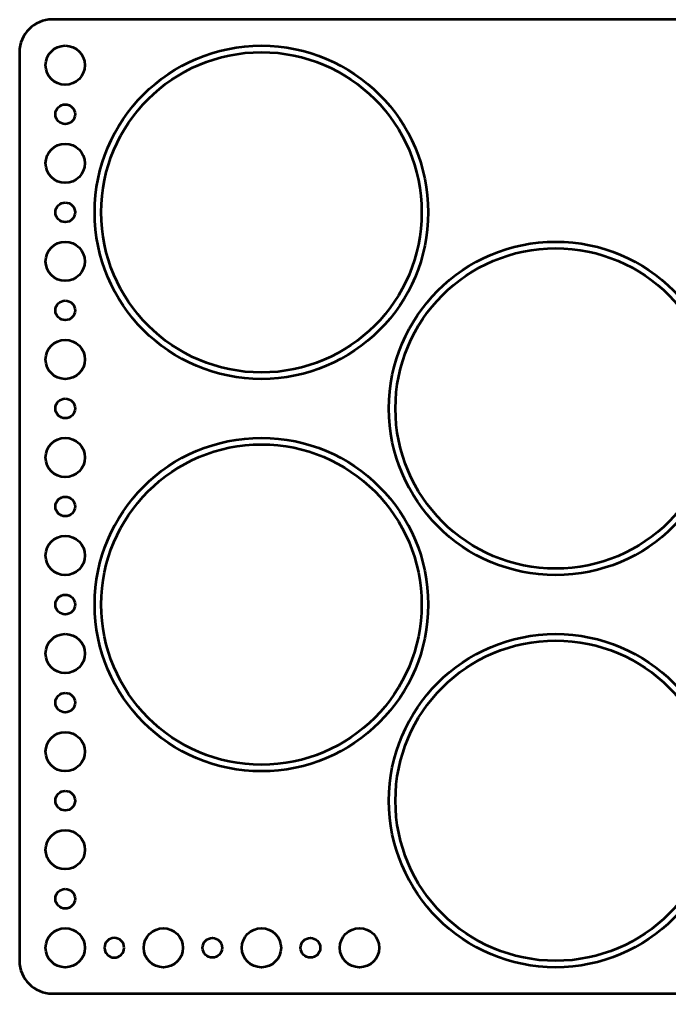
# Model space of a CAD drawing. Header units: centimetres. Extents: x -10.4 to 10.4, y -7.5 to 7.5.
# Drawn here: x -10.45 to -0.51, y -7.45 to 7.45 of the extents above; entities that cross this region are included whole.
import ezdxf

# ---------------------------------------------------------------- set-up
doc = ezdxf.new("R2010")
doc.units = ezdxf.units.CM
doc.header["$MEASUREMENT"] = 0
doc.layers.add('Layer 1', color=7, linetype='Continuous')

msp = doc.modelspace()

# ---------------------------------------------------------------- linework, layer by layer
at = {"layer": 'Layer 1', "lineweight": 53}
for centre, major_axis in [((-9.75001, 6.74999), (0, 0.30001)), ((-6.74995, 4.49995), (0, 2.45005)), ((-9.75, 6), (0, 0.15)), ((-9.75001, 5.24999), (0, 0.30001)), ((-9.75, 4.5), (0, 0.15)), ((-9.75001, 3.74999), (0, 0.30001)), ((-2.24995, 1.49995), (0, 2.45005)), ((-9.75, 3), (0, 0.15)), ((-9.74999, 2.25001), (0, 0.30001)), ((-9.75, 1.5), (0, 0.15)), ((-9.74999, 0.75001), (0, 0.30001)), ((-6.74995, -1.50005), (0, 2.45005)), ((-9.75, 0), (0, 0.15)), ((-9.74999, -0.74999), (0, 0.30001)), ((-9.75, -1.5), (0, 0.15)), ((-9.74999, -2.24999), (0, 0.30001)), ((-2.24995, -4.50005), (0, 2.45005)), ((-9.75, -3), (0, 0.15)), ((-9.74999, -3.74999), (0, 0.30001)), ((-9.75, -4.5), (0, 0.15)), ((-9.74999, -5.24999), (0, 0.30001)), ((-9.75, -6), (0, 0.15)), ((-9.74999, -6.74999), (0, 0.30001))]:
    msp.add_ellipse(centre, major_axis=major_axis, ratio=1, dxfattribs=at)
at = {"layer": 'Layer 1', "color": 4, "lineweight": 53}
for centre in [(-6.74995, 4.49995), (-2.24995, 1.49995), (-6.74995, -1.50005), (-2.24995, -4.50005)]:
    msp.add_ellipse(centre, major_axis=(0, 2.55005), ratio=1, dxfattribs=at)
at = {"layer": 'Layer 1', "lineweight": 53}
for points, knots in [([(-10.45, -6.95), (-10.45, -6.95), (-10.45, 6.95), (-10.45, 6.95), (-10.45, 6.95), (-10.45, 7.22614), (-10.22614, 7.45), (-9.95, 7.45), (-9.95, 7.45), (-9.95, 7.45), (9.95, 7.45), (9.95, 7.45), (9.95, 7.45), (10.22614, 7.45), (10.45, 7.22614), (10.45, 6.95), (10.45, 6.95), (10.45, 6.95), (10.45, -6.95), (10.45, -6.95), (10.45, -6.95), (10.45, -7.22614), (10.22614, -7.45), (9.95, -7.45), (9.95, -7.45), (9.95, -7.45), (-9.95, -7.45), (-9.95, -7.45), (-9.95, -7.45), (-10.22614, -7.45), (-10.45, -7.22614), (-10.45, -6.95)], [0, 0, 0, 0, 0.11111111, 0.11111111, 0.11111111, 0.11111111, 0.22222222, 0.22222222, 0.22222222, 0.22222222, 0.33333333, 0.33333333, 0.33333333, 0.33333333, 0.44444444, 0.44444444, 0.44444444, 0.44444444, 0.55555556, 0.55555556, 0.55555556, 0.55555556, 0.66666667, 0.66666667, 0.66666667, 0.66666667, 0.77777778, 0.77777778, 0.77777778, 0.77777778, 1, 1, 1, 1]), ([(-7.95, -6.75), (-7.95, -6.58431), (-8.08431, -6.45), (-8.25, -6.45), (-8.25, -6.45), (-8.41569, -6.45), (-8.55, -6.58431), (-8.55, -6.75), (-8.55, -6.75), (-8.55, -6.91569), (-8.41569, -7.05), (-8.25, -7.05), (-8.25, -7.05), (-8.08431, -7.05), (-7.95, -6.91569), (-7.95, -6.75)], [0, 0, 0, 0, 0.2, 0.2, 0.2, 0.2, 0.4, 0.4, 0.4, 0.4, 0.6, 0.6, 0.6, 0.6, 1, 1, 1, 1]), ([(-6.45, -6.75), (-6.45, -6.58431), (-6.58431, -6.45), (-6.75, -6.45), (-6.75, -6.45), (-6.91569, -6.45), (-7.05, -6.58431), (-7.05, -6.75), (-7.05, -6.75), (-7.05, -6.91569), (-6.91569, -7.05), (-6.75, -7.05), (-6.75, -7.05), (-6.58431, -7.05), (-6.45, -6.91569), (-6.45, -6.75)], [0, 0, 0, 0, 0.2, 0.2, 0.2, 0.2, 0.4, 0.4, 0.4, 0.4, 0.6, 0.6, 0.6, 0.6, 1, 1, 1, 1]), ([(-4.95, -6.75), (-4.95, -6.58431), (-5.08431, -6.45), (-5.25, -6.45), (-5.25, -6.45), (-5.41569, -6.45), (-5.55, -6.58431), (-5.55, -6.75), (-5.55, -6.75), (-5.55, -6.91569), (-5.41569, -7.05), (-5.25, -7.05), (-5.25, -7.05), (-5.08431, -7.05), (-4.95, -6.91569), (-4.95, -6.75)], [0, 0, 0, 0, 0.2, 0.2, 0.2, 0.2, 0.4, 0.4, 0.4, 0.4, 0.6, 0.6, 0.6, 0.6, 1, 1, 1, 1]), ([(-8.85, -6.75), (-8.85, -6.83284), (-8.91716, -6.9), (-9, -6.9), (-9, -6.9), (-9.08284, -6.9), (-9.15, -6.83284), (-9.15, -6.75), (-9.15, -6.75), (-9.15, -6.66716), (-9.08284, -6.6), (-9, -6.6), (-9, -6.6), (-8.91716, -6.6), (-8.85, -6.66716), (-8.85, -6.75)], [0, 0, 0, 0, 0.2, 0.2, 0.2, 0.2, 0.4, 0.4, 0.4, 0.4, 0.6, 0.6, 0.6, 0.6, 1, 1, 1, 1]), ([(-7.35, -6.75), (-7.35, -6.66716), (-7.41716, -6.6), (-7.5, -6.6), (-7.5, -6.6), (-7.58284, -6.6), (-7.65, -6.66716), (-7.65, -6.75), (-7.65, -6.75), (-7.65, -6.83284), (-7.58284, -6.9), (-7.5, -6.9), (-7.5, -6.9), (-7.41716, -6.9), (-7.35, -6.83284), (-7.35, -6.75)], [0, 0, 0, 0, 0.2, 0.2, 0.2, 0.2, 0.4, 0.4, 0.4, 0.4, 0.6, 0.6, 0.6, 0.6, 1, 1, 1, 1]), ([(-5.85, -6.75), (-5.85, -6.66716), (-5.91716, -6.6), (-6, -6.6), (-6, -6.6), (-6.08284, -6.6), (-6.15, -6.66716), (-6.15, -6.75), (-6.15, -6.75), (-6.15, -6.83284), (-6.08284, -6.9), (-6, -6.9), (-6, -6.9), (-5.91716, -6.9), (-5.85, -6.83284), (-5.85, -6.75)], [0, 0, 0, 0, 0.2, 0.2, 0.2, 0.2, 0.4, 0.4, 0.4, 0.4, 0.6, 0.6, 0.6, 0.6, 1, 1, 1, 1])]:
    msp.add_open_spline(points, degree=3, knots=knots, dxfattribs=at)

doc.saveas('drawing.dxf')
